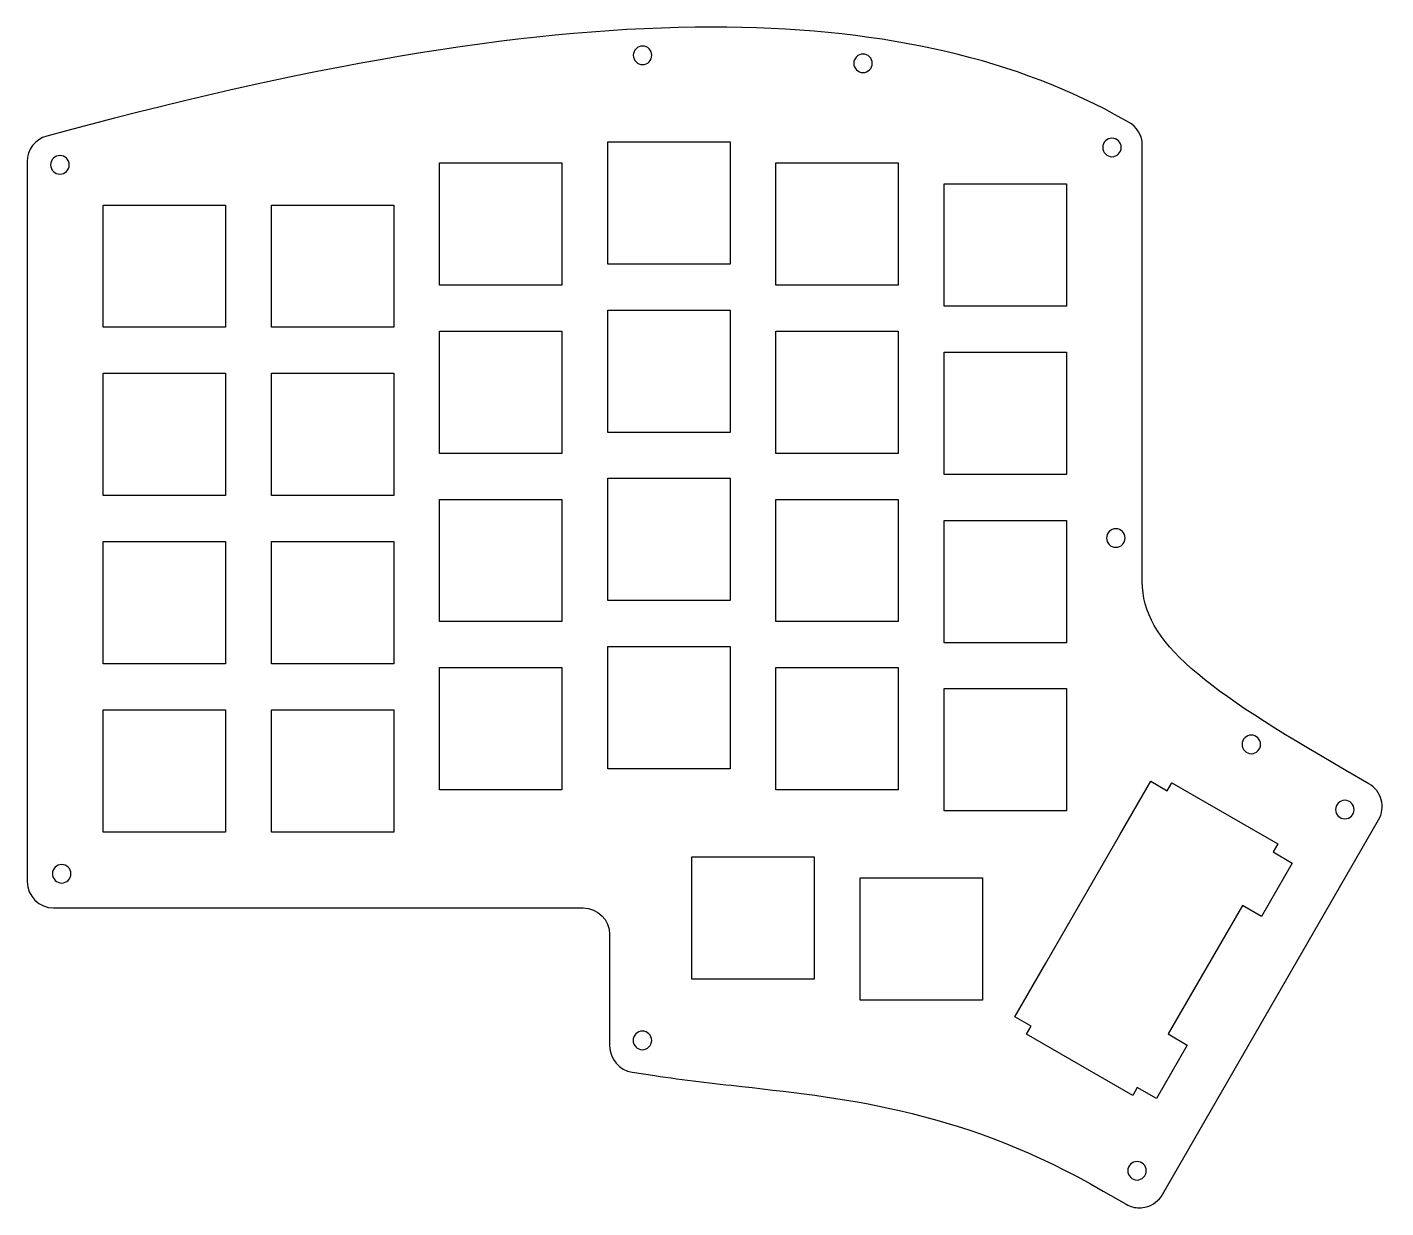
# Model space of a CAD drawing. Header units: inches. Extents: x 73 to 227, y 83 to 217.
import ezdxf

# ---------------------------------------------------------------- set-up
doc = ezdxf.new("R2010")
doc.units = ezdxf.units.IN
doc.header["$MEASUREMENT"] = 0

# ---------------------------------------------------------------- blocks, each defined once
blk = doc.blocks.new('block 2')
at = {"color": 7, "lineweight": 25, "true_color": 0xffffff}
blk.add_open_spline([(223.67, 128.18), (223.67, 127.6), (223.2, 127.13), (222.62, 127.13), (222.04, 127.13), (221.57, 127.6), (221.57, 128.18), (221.57, 128.75), (222.04, 129.23), (222.62, 129.23), (223.2, 129.23), (223.67, 128.75), (223.67, 128.18)], degree=3, knots=[0, 0, 0, 0, 1, 1, 1, 2, 2, 2, 3, 3, 3, 4, 4, 4, 4], dxfattribs=at)
blk = doc.blocks.new('block 3')
at = {"color": 7, "lineweight": 25, "true_color": 0xffffff}
blk.add_open_spline([(144.13, 213.59), (144.13, 213.01), (143.66, 212.54), (143.08, 212.54), (142.5, 212.54), (142.03, 213.01), (142.03, 213.59), (142.03, 214.17), (142.5, 214.64), (143.08, 214.64), (143.66, 214.64), (144.13, 214.17), (144.13, 213.59)], degree=3, knots=[0, 0, 0, 0, 1, 1, 1, 2, 2, 2, 3, 3, 3, 4, 4, 4, 4], dxfattribs=at)
blk = doc.blocks.new('block 4')
at = {"color": 7, "lineweight": 25, "true_color": 0xffffff}
blk.add_open_spline([(197.73, 158.93), (197.73, 158.35), (197.26, 157.88), (196.68, 157.88), (196.1, 157.88), (195.63, 158.35), (195.63, 158.93), (195.63, 159.51), (196.1, 159.98), (196.68, 159.98), (197.26, 159.98), (197.73, 159.51), (197.73, 158.93)], degree=3, knots=[0, 0, 0, 0, 1, 1, 1, 2, 2, 2, 3, 3, 3, 4, 4, 4, 4], dxfattribs=at)
blk = doc.blocks.new('block 5')
at = {"color": 7, "lineweight": 25, "true_color": 0xffffff}
blk.add_open_spline([(169.1, 212.69), (169.1, 212.11), (168.63, 211.64), (168.05, 211.64), (167.47, 211.64), (167, 212.11), (167, 212.69), (167, 213.27), (167.47, 213.74), (168.05, 213.74), (168.63, 213.74), (169.1, 213.27), (169.1, 212.69)], degree=3, knots=[0, 0, 0, 0, 1, 1, 1, 2, 2, 2, 3, 3, 3, 4, 4, 4, 4], dxfattribs=at)
blk = doc.blocks.new('block 6')
at = {"color": 7, "lineweight": 25, "true_color": 0xffffff}
blk.add_open_spline([(144.11, 102.04), (144.11, 101.46), (143.64, 100.99), (143.06, 100.99), (142.48, 100.99), (142.01, 101.46), (142.01, 102.04), (142.01, 102.62), (142.48, 103.09), (143.06, 103.09), (143.64, 103.09), (144.11, 102.62), (144.11, 102.04)], degree=3, knots=[0, 0, 0, 0, 1, 1, 1, 2, 2, 2, 3, 3, 3, 4, 4, 4, 4], dxfattribs=at)
blk = doc.blocks.new('block 7')
at = {"color": 7, "lineweight": 25, "true_color": 0xffffff}
blk.add_open_spline([(200.13, 87.28), (200.13, 86.7), (199.66, 86.23), (199.08, 86.23), (198.5, 86.23), (198.03, 86.7), (198.03, 87.28), (198.03, 87.86), (198.5, 88.33), (199.08, 88.33), (199.66, 88.33), (200.13, 87.86), (200.13, 87.28)], degree=3, knots=[0, 0, 0, 0, 1, 1, 1, 2, 2, 2, 3, 3, 3, 4, 4, 4, 4], dxfattribs=at)
blk = doc.blocks.new('block 8')
at = {"color": 7, "lineweight": 25, "true_color": 0xffffff}
blk.add_open_spline([(213.07, 135.56), (213.07, 134.98), (212.6, 134.51), (212.02, 134.51), (211.44, 134.51), (210.97, 134.98), (210.97, 135.56), (210.97, 136.14), (211.44, 136.61), (212.02, 136.61), (212.6, 136.61), (213.07, 136.14), (213.07, 135.56)], degree=3, knots=[0, 0, 0, 0, 1, 1, 1, 2, 2, 2, 3, 3, 3, 4, 4, 4, 4], dxfattribs=at)
blk = doc.blocks.new('block 9')
at = {"color": 7, "lineweight": 25, "true_color": 0xffffff}
blk.add_open_spline([(78.34, 120.91), (78.34, 120.33), (77.87, 119.86), (77.29, 119.86), (76.71, 119.86), (76.24, 120.33), (76.24, 120.91), (76.24, 121.49), (76.71, 121.96), (77.29, 121.96), (77.87, 121.96), (78.34, 121.49), (78.34, 120.91)], degree=3, knots=[0, 0, 0, 0, 1, 1, 1, 2, 2, 2, 3, 3, 3, 4, 4, 4, 4], dxfattribs=at)
blk = doc.blocks.new('block 10')
at = {"color": 7, "lineweight": 25, "true_color": 0xffffff}
blk.add_open_spline([(78.14, 201.19), (78.14, 200.61), (77.67, 200.14), (77.09, 200.14), (76.51, 200.14), (76.04, 200.61), (76.04, 201.19), (76.04, 201.77), (76.51, 202.24), (77.09, 202.24), (77.67, 202.24), (78.14, 201.77), (78.14, 201.19)], degree=3, knots=[0, 0, 0, 0, 1, 1, 1, 2, 2, 2, 3, 3, 3, 4, 4, 4, 4], dxfattribs=at)
blk = doc.blocks.new('block 11')
at = {"color": 7, "lineweight": 25, "true_color": 0xffffff}
blk.add_open_spline([(197.29, 203.16), (197.29, 202.58), (196.82, 202.11), (196.24, 202.11), (195.66, 202.11), (195.19, 202.58), (195.19, 203.16), (195.19, 203.74), (195.66, 204.21), (196.24, 204.21), (196.82, 204.21), (197.29, 203.74), (197.29, 203.16)], degree=3, knots=[0, 0, 0, 0, 1, 1, 1, 2, 2, 2, 3, 3, 3, 4, 4, 4, 4], dxfattribs=at)
blk = doc.blocks.new('block 12')
at = {"color": 7, "lineweight": 25, "true_color": 0xffffff}
blk.add_open_spline([(185.24, 104.71), (185.24, 104.71), (187.1, 103.64), (187.1, 103.64), (187.1, 103.64), (186.58, 102.74), (186.58, 102.74), (186.58, 102.74), (198.59, 95.81), (198.59, 95.81), (198.59, 95.81), (199.1, 96.7), (199.1, 96.7), (199.1, 96.7), (201.27, 95.45), (201.27, 95.45), (201.27, 95.45), (204.77, 101.52), (204.77, 101.52), (204.77, 101.52), (202.6, 102.77), (202.6, 102.77), (202.6, 102.77), (205.51, 107.81), (205.51, 107.81), (205.51, 107.81), (211.01, 117.32), (211.01, 117.32), (211.01, 117.32), (213.17, 116.07), (213.17, 116.07), (213.17, 116.07), (216.67, 122.13), (216.67, 122.13), (216.67, 122.13), (214.51, 123.38), (214.51, 123.38), (214.51, 123.38), (215.03, 124.29), (215.03, 124.29), (215.03, 124.29), (215.03, 124.29), (215.03, 124.29), (215.03, 124.29), (215.03, 124.29), (215.03, 124.29), (215.03, 124.29), (203.03, 131.22), (203.03, 131.22), (203.03, 131.22), (203.03, 131.21), (203.03, 131.21), (203.03, 131.21), (203.02, 131.22), (203.02, 131.22), (203.02, 131.22), (202.5, 130.32), (202.5, 130.32), (202.5, 130.32), (200.65, 131.39), (200.65, 131.39), (200.65, 131.39), (197.15, 125.32), (197.15, 125.32), (197.15, 125.32), (188.74, 110.77), (188.74, 110.77), (188.74, 110.77), (185.24, 104.71), (185.24, 104.71)], degree=3, knots=[0, 0, 0, 0, 1, 1, 1, 2, 2, 2, 3, 3, 3, 4, 4, 4, 5, 5, 5, 6, 6, 6, 7, 7, 7, 8, 8, 8, 9, 9, 9, 10, 10, 10, 11, 11, 11, 12, 12, 12, 13, 13, 13, 14, 14, 14, 15, 15, 15, 16, 16, 16, 17, 17, 17, 18, 18, 18, 19, 19, 19, 20, 20, 20, 21, 21, 21, 22, 22, 22, 23, 23, 23, 23], dxfattribs=at)
blk = doc.blocks.new('block 13')
at = {"color": 7, "lineweight": 25, "true_color": 0xffffff}
blk.add_open_spline([(197.86, 83.48), (198.32, 83.22), (198.83, 83.08), (199.36, 83.08)], degree=3, dxfattribs=at)
blk = doc.blocks.new('block 14')
at = {"color": 7, "lineweight": 25, "true_color": 0xffffff}
blk.add_open_spline([(199.36, 83.08), (199.62, 83.08), (199.89, 83.12), (200.14, 83.19)], degree=3, dxfattribs=at)
blk = doc.blocks.new('block 15')
at = {"color": 7, "lineweight": 25, "true_color": 0xffffff}
blk.add_open_spline([(200.14, 83.19), (200.91, 83.39), (201.56, 83.9), (201.96, 84.58)], degree=3, dxfattribs=at)
blk = doc.blocks.new('block 16')
at = {"color": 7, "lineweight": 25, "true_color": 0xffffff}
blk.add_lwpolyline([(201.96, 84.58), (226.43, 127.01)], dxfattribs=at)
blk = doc.blocks.new('block 17')
at = {"color": 7, "lineweight": 25, "true_color": 0xffffff}
blk.add_open_spline([(226.43, 127.01), (227.26, 128.45), (226.77, 130.28), (225.33, 131.11)], degree=3, dxfattribs=at)
blk = doc.blocks.new('block 18')
at = {"color": 7, "lineweight": 25, "true_color": 0xffffff}
blk.add_lwpolyline([(225.33, 131.11), (222.74, 132.61)], dxfattribs=at)
blk = doc.blocks.new('block 19')
at = {"color": 7, "lineweight": 25, "true_color": 0xffffff}
blk.add_open_spline([(222.74, 132.61), (206.79, 141.81), (199.68, 147.09), (199.68, 154)], degree=3, dxfattribs=at)
blk = doc.blocks.new('block 20')
at = {"color": 7, "lineweight": 25, "true_color": 0xffffff}
blk.add_lwpolyline([(199.68, 154), (199.68, 203.41)], dxfattribs=at)
blk = doc.blocks.new('block 21')
at = {"color": 7, "lineweight": 25, "true_color": 0xffffff}
blk.add_open_spline([(199.68, 203.41), (199.68, 204.51), (199.08, 205.52), (198.11, 206.04)], degree=3, dxfattribs=at)
blk = doc.blocks.new('block 22')
at = {"color": 7, "lineweight": 25, "true_color": 0xffffff}
blk.add_lwpolyline([(198.11, 206.04), (196.54, 206.9)], dxfattribs=at)
blk = doc.blocks.new('block 23')
at = {"color": 7, "lineweight": 25, "true_color": 0xffffff}
blk.add_open_spline([(196.54, 206.9), (184.27, 213.55), (169.34, 216.78), (150.89, 216.78), (131.09, 216.78), (107.19, 212.94), (77.82, 205.03)], degree=3, knots=[0, 0, 0, 0, 1, 1, 1, 2, 2, 2, 2], dxfattribs=at)
blk = doc.blocks.new('block 24')
at = {"color": 7, "lineweight": 25, "true_color": 0xffffff}
blk.add_lwpolyline([(77.82, 205.03), (75.6, 204.44)], dxfattribs=at)
blk = doc.blocks.new('block 25')
at = {"color": 7, "lineweight": 25, "true_color": 0xffffff}
blk.add_open_spline([(75.6, 204.44), (74.29, 204.08), (73.38, 202.9), (73.38, 201.54)], degree=3, dxfattribs=at)
blk = doc.blocks.new('block 26')
at = {"color": 7, "lineweight": 25, "true_color": 0xffffff}
blk.add_lwpolyline([(73.38, 201.54), (73.38, 120.04)], dxfattribs=at)
blk = doc.blocks.new('block 27')
at = {"color": 7, "lineweight": 25, "true_color": 0xffffff}
blk.add_open_spline([(73.38, 120.04), (73.38, 118.38), (74.72, 117.04), (76.38, 117.04)], degree=3, dxfattribs=at)
blk = doc.blocks.new('block 28')
at = {"color": 7, "lineweight": 25, "true_color": 0xffffff}
blk.add_lwpolyline([(76.38, 117.04), (136.35, 117.04)], dxfattribs=at)
blk = doc.blocks.new('block 29')
at = {"color": 7, "lineweight": 25, "true_color": 0xffffff}
blk.add_open_spline([(136.35, 117.04), (138.01, 117.04), (139.35, 115.7), (139.35, 114.04)], degree=3, dxfattribs=at)
blk = doc.blocks.new('block 30')
at = {"color": 7, "lineweight": 25, "true_color": 0xffffff}
blk.add_lwpolyline([(139.35, 114.04), (139.35, 101.41)], dxfattribs=at)
blk = doc.blocks.new('block 31')
at = {"color": 7, "lineweight": 25, "true_color": 0xffffff}
blk.add_open_spline([(139.35, 101.41), (139.35, 99.93), (140.43, 98.67), (141.9, 98.44)], degree=3, dxfattribs=at)
blk = doc.blocks.new('block 32')
at = {"color": 7, "lineweight": 25, "true_color": 0xffffff}
blk.add_lwpolyline([(141.9, 98.44), (144.45, 98.06)], dxfattribs=at)
blk = doc.blocks.new('block 33')
at = {"color": 7, "lineweight": 25, "true_color": 0xffffff}
blk.add_open_spline([(144.45, 98.06), (147.75, 97.56), (151.09, 97.18), (154.33, 96.82), (166.77, 95.44), (179.64, 94), (195.26, 84.98)], degree=3, knots=[0, 0, 0, 0, 1, 1, 1, 2, 2, 2, 2], dxfattribs=at)
blk = doc.blocks.new('block 34')
at = {"color": 7, "lineweight": 25, "true_color": 0xffffff}
blk.add_lwpolyline([(195.26, 84.98), (197.86, 83.48)], dxfattribs=at)

msp = doc.modelspace()

# ---------------------------------------------------------------- linework, layer by layer
at = {"color": 7, "lineweight": 25, "true_color": 0xffffff}
for points in [[(152.99, 189.94), (139.14, 189.94), (139.14, 203.79), (152.99, 203.79), (152.99, 189.94)], [(133.94, 187.56), (120.09, 187.56), (120.09, 201.41), (133.94, 201.41), (133.94, 187.56)], [(172.04, 187.56), (158.19, 187.56), (158.19, 201.41), (172.04, 201.41), (172.04, 187.56)], [(191.09, 185.18), (177.24, 185.18), (177.24, 199.03), (191.09, 199.03), (191.09, 185.18)], [(95.84, 182.79), (81.99, 182.79), (81.99, 196.64), (95.84, 196.64), (95.84, 182.79)], [(114.89, 182.79), (101.04, 182.79), (101.04, 196.64), (114.89, 196.64), (114.89, 182.79)], [(152.99, 170.89), (139.14, 170.89), (139.14, 184.74), (152.99, 184.74), (152.99, 170.89)], [(133.94, 168.51), (120.09, 168.51), (120.09, 182.36), (133.94, 182.36), (133.94, 168.51)], [(172.04, 168.51), (158.19, 168.51), (158.19, 182.36), (172.04, 182.36), (172.04, 168.51)], [(191.09, 166.13), (177.24, 166.13), (177.24, 179.98), (191.09, 179.98), (191.09, 166.13)], [(95.84, 163.74), (81.99, 163.74), (81.99, 177.59), (95.84, 177.59), (95.84, 163.74)], [(114.89, 163.74), (101.04, 163.74), (101.04, 177.59), (114.89, 177.59), (114.89, 163.74)], [(152.99, 151.84), (139.14, 151.84), (139.14, 165.69), (152.99, 165.69), (152.99, 151.84)], [(133.94, 149.46), (120.09, 149.46), (120.09, 163.31), (133.94, 163.31), (133.94, 149.46)], [(172.04, 149.46), (158.19, 149.46), (158.19, 163.31), (172.04, 163.31), (172.04, 149.46)], [(191.09, 147.08), (177.24, 147.08), (177.24, 160.93), (191.09, 160.93), (191.09, 147.08)], [(95.84, 144.69), (81.99, 144.69), (81.99, 158.54), (95.84, 158.54), (95.84, 144.69)], [(114.89, 144.69), (101.04, 144.69), (101.04, 158.54), (114.89, 158.54), (114.89, 144.69)], [(152.99, 132.79), (139.14, 132.79), (139.14, 146.64), (152.99, 146.64), (152.99, 132.79)], [(133.94, 130.41), (120.09, 130.41), (120.09, 144.26), (133.94, 144.26), (133.94, 130.41)], [(172.04, 130.41), (158.19, 130.41), (158.19, 144.26), (172.04, 144.26), (172.04, 130.41)], [(191.09, 128.03), (177.24, 128.03), (177.24, 141.88), (191.09, 141.88), (191.09, 128.03)], [(95.84, 125.64), (81.99, 125.64), (81.99, 139.49), (95.84, 139.49), (95.84, 125.64)], [(114.89, 125.64), (101.04, 125.64), (101.04, 139.49), (114.89, 139.49), (114.89, 125.64)], [(162.52, 108.98), (148.67, 108.98), (148.67, 122.83), (162.52, 122.83), (162.52, 108.98)], [(181.57, 106.59), (167.72, 106.59), (167.72, 120.44), (181.57, 120.44), (181.57, 106.59)]]:
    msp.add_lwpolyline(points, dxfattribs=at)

# ---------------------------------------------------------------- block references
for name in ['block 23', 'block 3', 'block 5', 'block 22', 'block 24', 'block 21', 'block 25', 'block 11', 'block 20', 'block 10', 'block 26', 'block 4', 'block 19', 'block 8', 'block 18', 'block 12', 'block 17', 'block 2', 'block 16', 'block 9', 'block 27', 'block 28', 'block 29', 'block 30', 'block 6', 'block 31', 'block 32', 'block 33', 'block 7', 'block 34', 'block 13', 'block 14', 'block 15']:
    msp.add_blockref(name, (0, 0))

doc.saveas('drawing.dxf')
